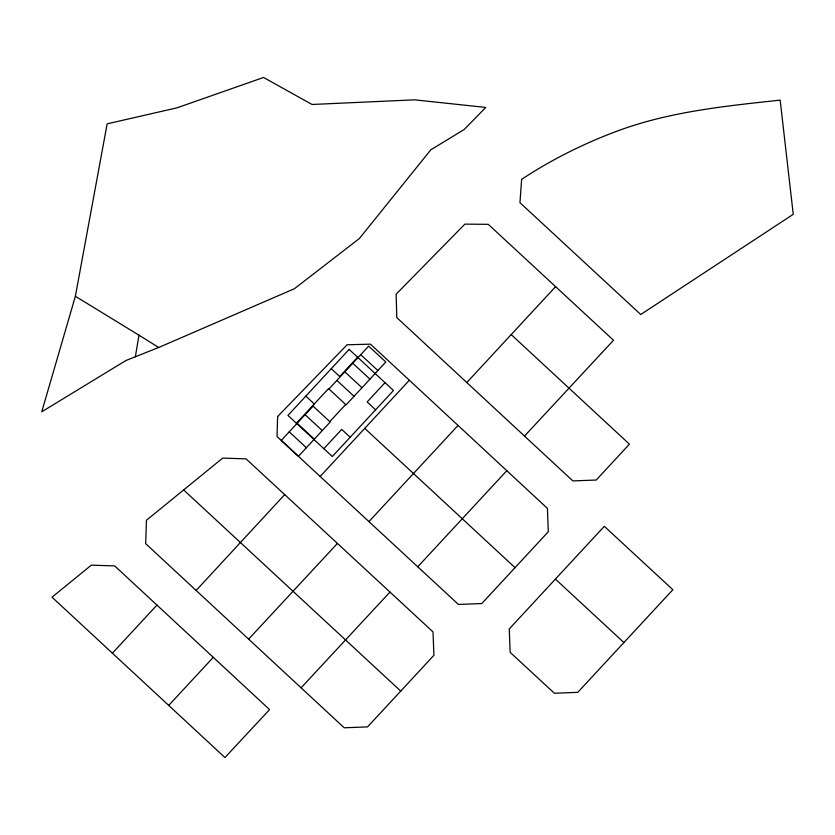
<?xml version="1.0" encoding="UTF-8"?>
<svg xmlns="http://www.w3.org/2000/svg" width="835" height="835" viewBox="0 0 835 835"><rect width="100%" height="100%" fill="white"/><g stroke="black" fill="none" stroke-linecap="round" stroke-linejoin="round"><path stroke-width="1.25" d="M135.343 356.795L138.986 335.19L75.369 296.268L107.151 123.851L177.01 107.83L263.557 77.467L312.039 104.479L414.619 99.835L485.803 107.433L464.208 129.488L430.829 149.799L359.384 238.507L294.431 288.712L158.723 347.485L125.887 360.532L41.75 411.801L75.369 296.268M196.131 590.46L145.687 543.658L146.428 520.278L222.695 458.102L246.064 458.853L433 631.897L433.929 655.277L367.536 726.899L344.208 727.786L196.131 590.46L284.693 494.612M296.404 423.251L328.531 388.599L346.097 404.871L385.822 362.004L368.673 346.118L328.948 388.985M357.599 357.234L339.72 376.522L331.255 368.684M313.052 406.123L281.27 440.421L298.419 456.307L330.201 422.019L312.634 405.737M112.391 653.168L156.949 605.104L114.687 565.911L91.307 565.17L52.031 597.202L224.939 757.533L269.59 709.604L156.949 605.104M329.783 421.633L345.68 404.484M323.844 448.677L341.724 429.388L350.178 437.227M385.029 382.66L367.149 401.948L375.604 409.797M320.181 476.472L409.338 380.259M466.807 382.534L555.588 286.645M168.733 705.387L213.249 657.375M248.642 639.13L337.423 543.428M368.945 521.593L458.06 425.422M524.495 436.079L613.516 340.273L488.266 224.323L464.886 224.135L396.155 294.17L396.761 317.55L572.841 480.918L596.221 480.031L629.423 444.157L511.218 334.616M301.101 687.81L389.987 592.057M417.75 566.798L506.824 470.679M555.4 579.104L509.256 628.953L510.143 652.333L554.377 693.238L577.757 692.351L672.853 589.719L604.31 526.321L555.4 579.104L623.902 642.553M138.986 335.19L158.723 347.485M364.738 428.365L515.049 567.654M400.737 691.088L183.648 489.936M360.73 354.687L377.879 370.583M352.787 363.256L369.926 379.153M344.834 371.836L361.983 387.722M336.891 380.405L354.04 396.301M305.829 396.114L314.284 403.963M305.109 414.703L322.258 430.589M297.166 423.272L314.304 439.158M289.213 431.841L306.361 447.737M277.658 416.488L277.022 436.538L458.436 604.446L481.805 603.548L548.292 531.749L547.405 508.369L370.5 344.166L347.109 344.772L277.658 416.488M521.604 179.389L519.965 202.675L640.737 314.513L793.25 214.313L780.161 100.137C724.749 106.129 668.48 111.733 615.948 131.554C582.861 143.985 551.09 159.882 521.604 179.389M349.134 349.395L287.95 415.412L332.299 456.515L393.483 390.498L349.134 349.395"/></g></svg>
